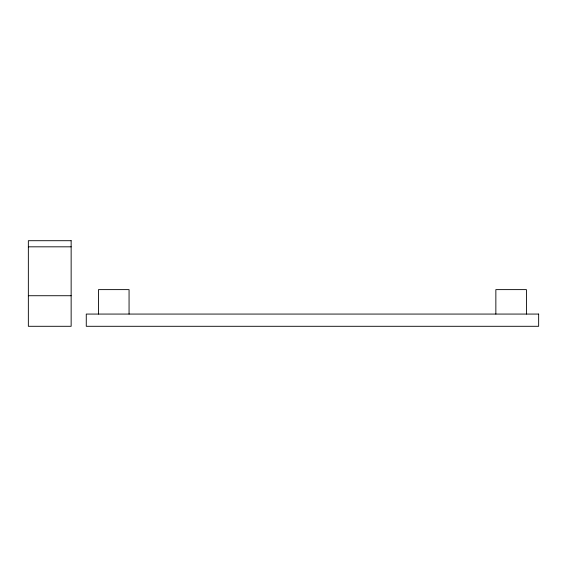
<?xml version="1.0" encoding="UTF-8"?>
<svg xmlns="http://www.w3.org/2000/svg" width="567" height="567" viewBox="0 0 567 567"><rect width="100%" height="100%" fill="white"/><g stroke="black" fill="none" stroke-linecap="round" stroke-linejoin="round"><path stroke-width="0.85" d="M28.35 246.822L71.144 246.822M28.35 295.726L71.144 295.726M526.424 314.068L526.424 289.617L495.856 289.617L495.856 314.068M129.063 314.068L129.063 289.617L98.495 289.617L98.495 314.068M71.144 240.706L28.35 240.706L28.35 326.294L71.144 326.294L71.144 240.706M538.65 314.068L86.269 314.068L86.269 326.294L538.65 326.294L538.65 314.068"/></g></svg>
